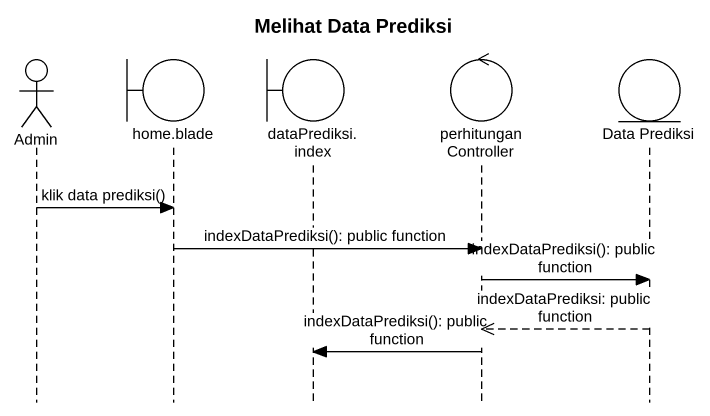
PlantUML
@startuml
title Melihat Data Prediksi
hide footbox
actor Admin
boundary "home.blade" as home_blade
boundary "dataPrediksi.index" as dataPrediksi_index
control perhitunganController
entity "Data Prediksi" as Data_Prediksi

Admin -> home_blade : klik data prediksi()
home_blade -> perhitunganController : indexDataPrediksi(): public function
perhitunganController -> Data_Prediksi : indexDataPrediksi(): public function
Data_Prediksi -->> perhitunganController : indexDataPrediksi: public function
perhitunganController -> dataPrediksi_index : indexDataPrediksi(): public function
@enduml
